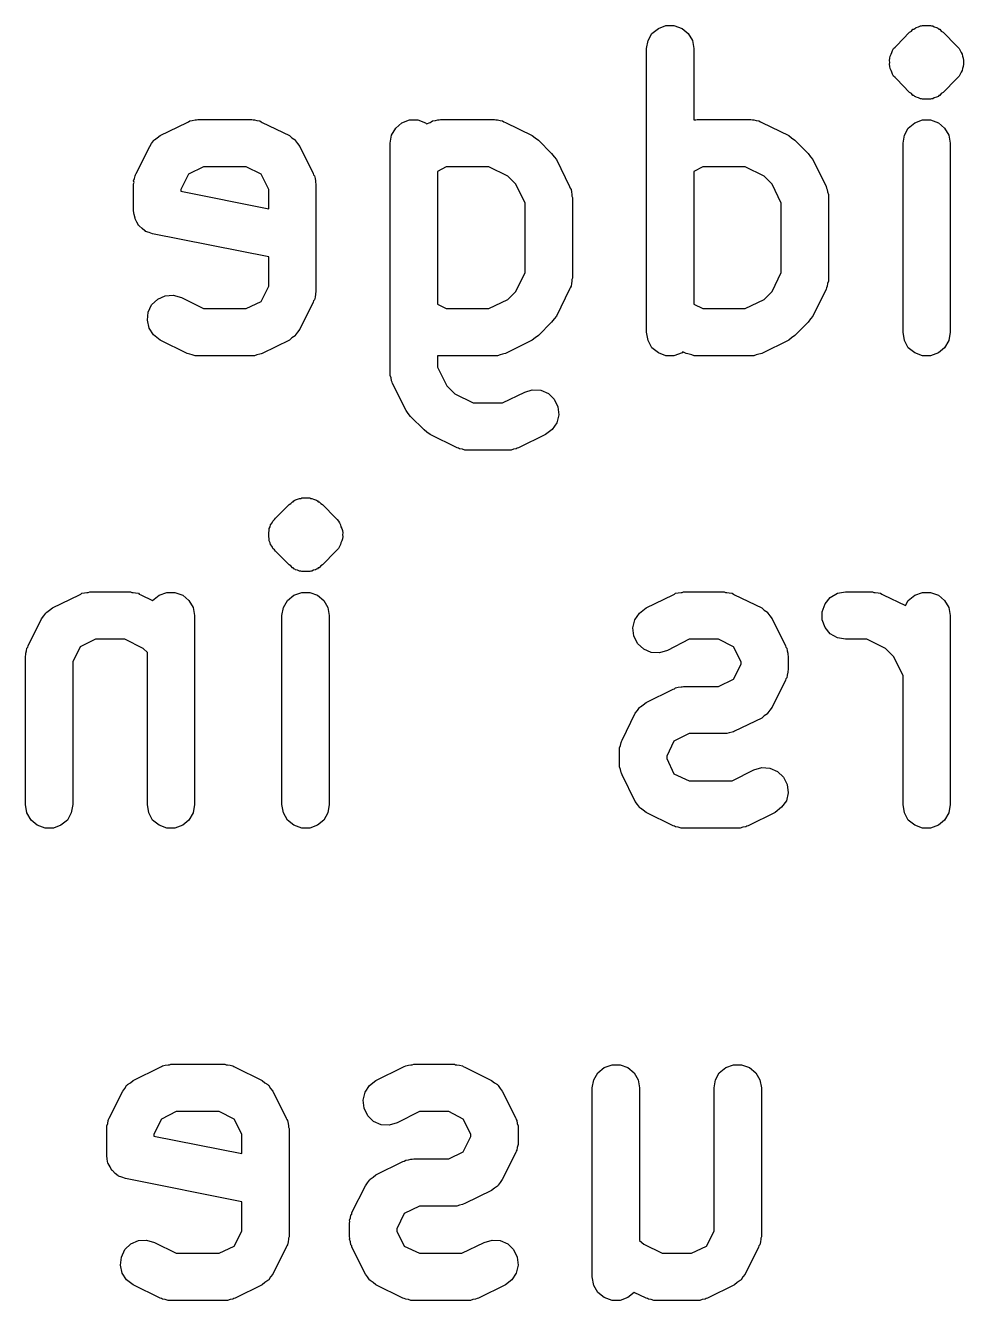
# Model space of a CAD drawing. Extents: x 105.7 to 188.1, y -135.5 to -88.6.
# Drawn here: x 177.711 to 179.697, y -116.891 to -114.192 of the extents above; entities that cross this region are included whole.
import ezdxf

# ---------------------------------------------------------------- set-up
doc = ezdxf.new("R2010")
doc.units = 0
doc.header["$MEASUREMENT"] = 0
doc.layers.add('BLACK', color=7, linetype='CONTINUOUS')

msp = doc.modelspace()

# ---------------------------------------------------------------- linework, layer by layer
at = {"layer": 'BLACK', "linetype": 'CONTINUOUS'}
for p, q in [((179.051, -114.198), (179.067, -114.192)), ((179.067, -114.192), (179.084, -114.192)), ((179.084, -114.192), (179.101, -114.198)), ((179.602, -114.195), (179.606, -114.193)), ((179.606, -114.193), (179.608, -114.193)), ((179.608, -114.193), (179.61, -114.192)), ((179.61, -114.192), (179.612, -114.192)), ((179.612, -114.192), (179.614, -114.192)), ((179.614, -114.192), (179.619, -114.192)), ((179.619, -114.192), (179.623, -114.192)), ((179.623, -114.192), (179.625, -114.192)), ((179.625, -114.192), (179.627, -114.192)), ((179.627, -114.192), (179.629, -114.193)), ((179.629, -114.193), (179.632, -114.193)), ((179.632, -114.193), (179.635, -114.195)), ((179.029, -114.224), (179.037, -114.209)), ((179.037, -114.209), (179.051, -114.198)), ((179.101, -114.198), (179.114, -114.209)), ((179.114, -114.209), (179.123, -114.224)), ((179.555, -114.235), (179.583, -114.206)), ((179.583, -114.206), (179.587, -114.204)), ((179.587, -114.204), (179.59, -114.2)), ((179.59, -114.2), (179.592, -114.2)), ((179.592, -114.2), (179.594, -114.198)), ((179.594, -114.198), (179.596, -114.197)), ((179.596, -114.197), (179.597, -114.196)), ((179.597, -114.196), (179.602, -114.195)), ((179.635, -114.195), (179.64, -114.196)), ((179.64, -114.196), (179.642, -114.197)), ((179.642, -114.197), (179.644, -114.198)), ((179.644, -114.198), (179.645, -114.2)), ((179.645, -114.2), (179.647, -114.2)), ((179.647, -114.2), (179.65, -114.204)), ((179.65, -114.204), (179.654, -114.206)), ((179.654, -114.206), (179.682, -114.235)), ((179.026, -114.241), (179.029, -114.224)), ((179.026, -114.841), (179.026, -114.241)), ((179.123, -114.224), (179.126, -114.241)), ((179.126, -114.241), (179.126, -114.392)), ((179.545, -114.249), (179.547, -114.245)), ((179.547, -114.245), (179.549, -114.241)), ((179.549, -114.241), (179.552, -114.238)), ((179.552, -114.238), (179.555, -114.235)), ((179.682, -114.235), (179.685, -114.238)), ((179.685, -114.238), (179.688, -114.241)), ((179.688, -114.241), (179.69, -114.245)), ((179.69, -114.245), (179.692, -114.249)), ((179.54, -114.266), (179.541, -114.261)), ((179.541, -114.27), (179.54, -114.266)), ((179.54, -114.274), (179.541, -114.27)), ((179.541, -114.279), (179.54, -114.274)), ((179.541, -114.261), (179.542, -114.257)), ((179.542, -114.257), (179.544, -114.253)), ((179.544, -114.253), (179.545, -114.249)), ((179.692, -114.249), (179.694, -114.253)), ((179.694, -114.253), (179.695, -114.257)), ((179.695, -114.257), (179.696, -114.261)), ((179.696, -114.261), (179.697, -114.266)), ((179.697, -114.274), (179.696, -114.279)), ((179.697, -114.266), (179.697, -114.27)), ((179.697, -114.27), (179.697, -114.274)), ((179.542, -114.283), (179.541, -114.279)), ((179.544, -114.287), (179.542, -114.283)), ((179.545, -114.291), (179.544, -114.287)), ((179.547, -114.295), (179.545, -114.291)), ((179.549, -114.299), (179.547, -114.295)), ((179.552, -114.302), (179.549, -114.299)), ((179.555, -114.305), (179.552, -114.302)), ((179.685, -114.302), (179.682, -114.305)), ((179.688, -114.299), (179.685, -114.302)), ((179.69, -114.295), (179.688, -114.299)), ((179.692, -114.291), (179.69, -114.295)), ((179.694, -114.287), (179.692, -114.291)), ((179.695, -114.283), (179.694, -114.287)), ((179.696, -114.279), (179.695, -114.283)), ((179.583, -114.334), (179.555, -114.305)), ((179.682, -114.305), (179.654, -114.334)), ((179.587, -114.336), (179.583, -114.334)), ((179.59, -114.34), (179.587, -114.336)), ((179.592, -114.34), (179.59, -114.34)), ((179.594, -114.342), (179.592, -114.34)), ((179.596, -114.343), (179.594, -114.342)), ((179.597, -114.344), (179.596, -114.343)), ((179.602, -114.345), (179.597, -114.344)), ((179.606, -114.347), (179.602, -114.345)), ((179.608, -114.347), (179.606, -114.347)), ((179.61, -114.348), (179.608, -114.347)), ((179.612, -114.348), (179.61, -114.348)), ((179.614, -114.348), (179.612, -114.348)), ((179.619, -114.348), (179.614, -114.348)), ((179.623, -114.348), (179.619, -114.348)), ((179.625, -114.348), (179.623, -114.348)), ((179.627, -114.348), (179.625, -114.348)), ((179.629, -114.347), (179.627, -114.348)), ((179.632, -114.347), (179.629, -114.347)), ((179.635, -114.345), (179.632, -114.347)), ((179.64, -114.344), (179.635, -114.345)), ((179.642, -114.343), (179.64, -114.344)), ((179.644, -114.342), (179.642, -114.343)), ((179.645, -114.34), (179.644, -114.342)), ((179.647, -114.34), (179.645, -114.34)), ((179.65, -114.336), (179.647, -114.34)), ((179.654, -114.334), (179.65, -114.336)), ((177.996, -114.425), (178.053, -114.397)), ((178.053, -114.397), (178.056, -114.396)), ((178.056, -114.396), (178.059, -114.394)), ((178.059, -114.394), (178.064, -114.393)), ((178.064, -114.393), (178.07, -114.392)), ((178.07, -114.392), (178.073, -114.392)), ((178.073, -114.392), (178.076, -114.391)), ((178.076, -114.391), (178.19, -114.391)), ((178.19, -114.391), (178.193, -114.392)), ((178.193, -114.392), (178.196, -114.392)), ((178.196, -114.392), (178.201, -114.393)), ((178.201, -114.393), (178.207, -114.394)), ((178.207, -114.394), (178.21, -114.396)), ((178.21, -114.396), (178.212, -114.397)), ((178.212, -114.397), (178.27, -114.425)), ((178.486, -114.424), (178.495, -114.409)), ((178.495, -114.409), (178.508, -114.398)), ((178.508, -114.398), (178.524, -114.392)), ((178.524, -114.392), (178.542, -114.392)), ((178.542, -114.392), (178.558, -114.398)), ((178.558, -114.398), (178.56, -114.4)), ((178.56, -114.4), (178.568, -114.397)), ((178.568, -114.397), (178.57, -114.396)), ((178.57, -114.396), (178.573, -114.394)), ((178.573, -114.394), (178.579, -114.393)), ((178.579, -114.393), (178.584, -114.392)), ((178.584, -114.392), (178.587, -114.392)), ((178.587, -114.392), (178.59, -114.391)), ((178.59, -114.391), (178.704, -114.391)), ((178.704, -114.391), (178.707, -114.392)), ((178.707, -114.392), (178.71, -114.392)), ((178.71, -114.392), (178.716, -114.393)), ((178.716, -114.393), (178.721, -114.394)), ((178.721, -114.394), (178.724, -114.396)), ((178.724, -114.396), (178.727, -114.397)), ((178.727, -114.397), (178.784, -114.425)), ((179.126, -114.392), (179.127, -114.392)), ((179.127, -114.392), (179.13, -114.392)), ((179.13, -114.392), (179.133, -114.391)), ((179.133, -114.391), (179.247, -114.391)), ((179.247, -114.391), (179.25, -114.392)), ((179.25, -114.392), (179.253, -114.392)), ((179.253, -114.392), (179.258, -114.393)), ((179.258, -114.393), (179.264, -114.394)), ((179.264, -114.394), (179.267, -114.396)), ((179.267, -114.396), (179.27, -114.397)), ((179.27, -114.397), (179.327, -114.425)), ((179.572, -114.424), (179.58, -114.409)), ((179.58, -114.409), (179.594, -114.398)), ((179.594, -114.398), (179.61, -114.392)), ((179.61, -114.392), (179.627, -114.392)), ((179.627, -114.392), (179.644, -114.398)), ((179.644, -114.398), (179.657, -114.409)), ((179.657, -114.409), (179.666, -114.424)), ((177.978, -114.442), (177.982, -114.436)), ((177.982, -114.436), (177.983, -114.435)), ((177.983, -114.435), (177.984, -114.434)), ((177.984, -114.434), (177.99, -114.43)), ((177.99, -114.43), (177.996, -114.425)), ((178.27, -114.425), (178.275, -114.43)), ((178.275, -114.43), (178.282, -114.434)), ((178.282, -114.434), (178.282, -114.435)), ((178.282, -114.435), (178.283, -114.436)), ((178.283, -114.436), (178.287, -114.442)), ((178.483, -114.441), (178.486, -114.424)), ((178.784, -114.425), (178.79, -114.43)), ((178.79, -114.43), (178.797, -114.435)), ((178.797, -114.435), (178.825, -114.463)), ((179.327, -114.425), (179.333, -114.43)), ((179.333, -114.43), (179.34, -114.435)), ((179.34, -114.435), (179.368, -114.463)), ((179.569, -114.441), (179.572, -114.424)), ((179.666, -114.424), (179.669, -114.441)), ((177.945, -114.505), (177.974, -114.448)), ((177.974, -114.448), (177.978, -114.442)), ((178.287, -114.442), (178.292, -114.448)), ((178.292, -114.448), (178.32, -114.505)), ((178.483, -114.927), (178.483, -114.441)), ((178.825, -114.463), (178.83, -114.47)), ((179.368, -114.463), (179.373, -114.47)), ((179.569, -114.841), (179.569, -114.441)), ((179.669, -114.441), (179.669, -114.841)), ((178.088, -114.491), (178.056, -114.507)), ((178.178, -114.491), (178.088, -114.491)), ((178.21, -114.507), (178.178, -114.491)), ((178.602, -114.491), (178.583, -114.501)), ((178.692, -114.491), (178.602, -114.491)), ((178.732, -114.511), (178.692, -114.491)), ((178.83, -114.47), (178.835, -114.476)), ((178.835, -114.476), (178.863, -114.533)), ((179.145, -114.491), (179.126, -114.501)), ((179.235, -114.491), (179.145, -114.491)), ((179.275, -114.511), (179.235, -114.491)), ((179.373, -114.47), (179.378, -114.476)), ((179.378, -114.476), (179.406, -114.533)), ((177.94, -114.521), (177.942, -114.516)), ((177.942, -114.516), (177.943, -114.51)), ((177.943, -114.51), (177.944, -114.508)), ((177.944, -114.508), (177.945, -114.505)), ((178.056, -114.507), (178.04, -114.539)), ((178.226, -114.539), (178.21, -114.507)), ((178.32, -114.505), (178.321, -114.508)), ((178.321, -114.508), (178.323, -114.51)), ((178.323, -114.51), (178.324, -114.516)), ((178.324, -114.516), (178.325, -114.521)), ((178.583, -114.501), (178.583, -114.782)), ((178.749, -114.528), (178.732, -114.511)), ((179.126, -114.501), (179.126, -114.782)), ((179.292, -114.528), (179.275, -114.511)), ((177.941, -114.524), (177.94, -114.521)), ((177.94, -114.527), (177.941, -114.524)), ((177.94, -114.584), (177.94, -114.527)), ((178.04, -114.539), (178.04, -114.543)), ((178.04, -114.543), (178.226, -114.58)), ((178.226, -114.58), (178.226, -114.539)), ((178.325, -114.521), (178.325, -114.524)), ((178.325, -114.524), (178.326, -114.527)), ((178.326, -114.527), (178.326, -114.756)), ((178.769, -114.568), (178.749, -114.528)), ((178.863, -114.533), (178.864, -114.536)), ((178.864, -114.536), (178.866, -114.539)), ((178.866, -114.539), (178.867, -114.544)), ((178.867, -114.544), (178.868, -114.55)), ((179.311, -114.568), (179.292, -114.528)), ((179.406, -114.533), (179.407, -114.536)), ((179.407, -114.536), (179.408, -114.539)), ((179.408, -114.539), (179.409, -114.544)), ((179.409, -114.544), (179.411, -114.55)), ((178.769, -114.715), (178.769, -114.568)), ((178.868, -114.55), (178.868, -114.553)), ((178.868, -114.553), (178.869, -114.556)), ((178.869, -114.556), (178.869, -114.727)), ((179.311, -114.715), (179.311, -114.568)), ((179.411, -114.55), (179.411, -114.553)), ((179.411, -114.553), (179.411, -114.556)), ((179.411, -114.556), (179.411, -114.727)), ((177.941, -114.592), (177.94, -114.584)), ((177.943, -114.6), (177.941, -114.592)), ((177.943, -114.601), (177.943, -114.6)), ((177.947, -114.608), (177.943, -114.601)), ((177.943, -114.601), (177.943, -114.601)), ((177.951, -114.616), (177.947, -114.608)), ((177.952, -114.616), (177.951, -114.616)), ((177.951, -114.616), (177.951, -114.616)), ((177.958, -114.622), (177.952, -114.616)), ((177.964, -114.627), (177.958, -114.622)), ((177.965, -114.627), (177.964, -114.627)), ((177.965, -114.628), (177.965, -114.627)), ((177.973, -114.63), (177.965, -114.628)), ((177.98, -114.633), (177.973, -114.63)), ((178.226, -114.682), (177.98, -114.633)), ((178.226, -114.744), (178.226, -114.682)), ((178.749, -114.755), (178.769, -114.715)), ((178.868, -114.733), (178.867, -114.738)), ((178.869, -114.727), (178.868, -114.73)), ((178.868, -114.73), (178.868, -114.733)), ((179.292, -114.755), (179.311, -114.715)), ((179.411, -114.733), (179.409, -114.738)), ((179.411, -114.727), (179.411, -114.73)), ((179.411, -114.73), (179.411, -114.733)), ((178.21, -114.776), (178.226, -114.744)), ((178.325, -114.761), (178.324, -114.767)), ((178.326, -114.756), (178.325, -114.759)), ((178.325, -114.759), (178.325, -114.761)), ((178.732, -114.772), (178.749, -114.755)), ((178.863, -114.75), (178.835, -114.807)), ((178.864, -114.747), (178.863, -114.75)), ((178.866, -114.744), (178.864, -114.747)), ((178.867, -114.738), (178.866, -114.744)), ((179.275, -114.772), (179.292, -114.755)), ((179.406, -114.75), (179.378, -114.807)), ((179.407, -114.747), (179.406, -114.75)), ((179.408, -114.744), (179.407, -114.747)), ((179.409, -114.738), (179.408, -114.744)), ((177.971, -114.799), (177.978, -114.783)), ((177.978, -114.783), (177.991, -114.771)), ((177.991, -114.771), (178.007, -114.764)), ((178.007, -114.764), (178.024, -114.763)), ((178.024, -114.763), (178.041, -114.768)), ((178.041, -114.768), (178.088, -114.791)), ((178.178, -114.791), (178.21, -114.776)), ((178.32, -114.778), (178.292, -114.835)), ((178.321, -114.775), (178.32, -114.778)), ((178.323, -114.773), (178.321, -114.775)), ((178.324, -114.767), (178.323, -114.773)), ((178.583, -114.782), (178.602, -114.791)), ((178.692, -114.791), (178.732, -114.772)), ((179.126, -114.782), (179.145, -114.791)), ((179.235, -114.791), (179.275, -114.772)), ((177.969, -114.816), (177.971, -114.799)), ((178.088, -114.791), (178.178, -114.791)), ((178.602, -114.791), (178.692, -114.791)), ((178.83, -114.813), (178.825, -114.82)), ((178.835, -114.807), (178.83, -114.813)), ((179.145, -114.791), (179.235, -114.791)), ((179.373, -114.813), (179.368, -114.82)), ((179.378, -114.807), (179.373, -114.813)), ((177.973, -114.833), (177.969, -114.816)), ((177.982, -114.847), (177.973, -114.833)), ((178.287, -114.841), (178.283, -114.847)), ((178.292, -114.835), (178.287, -114.841)), ((178.825, -114.82), (178.797, -114.848)), ((179.029, -114.859), (179.026, -114.841)), ((179.368, -114.82), (179.34, -114.848)), ((179.572, -114.859), (179.569, -114.841)), ((179.669, -114.841), (179.666, -114.859)), ((177.996, -114.858), (177.982, -114.847)), ((178.053, -114.886), (177.996, -114.858)), ((178.27, -114.858), (178.212, -114.886)), ((178.275, -114.853), (178.27, -114.858)), ((178.282, -114.849), (178.275, -114.853)), ((178.283, -114.847), (178.282, -114.848)), ((178.282, -114.848), (178.282, -114.849)), ((178.784, -114.858), (178.727, -114.886)), ((178.79, -114.853), (178.784, -114.858)), ((178.797, -114.848), (178.79, -114.853)), ((179.037, -114.874), (179.029, -114.859)), ((179.327, -114.858), (179.27, -114.886)), ((179.333, -114.853), (179.327, -114.858)), ((179.34, -114.848), (179.333, -114.853)), ((179.58, -114.874), (179.572, -114.859)), ((179.666, -114.859), (179.657, -114.874)), ((178.056, -114.887), (178.053, -114.886)), ((178.059, -114.888), (178.056, -114.887)), ((178.064, -114.889), (178.059, -114.888)), ((178.07, -114.891), (178.064, -114.889)), ((178.073, -114.891), (178.07, -114.891)), ((178.076, -114.891), (178.073, -114.891)), ((178.19, -114.891), (178.076, -114.891)), ((178.193, -114.891), (178.19, -114.891)), ((178.196, -114.891), (178.193, -114.891)), ((178.201, -114.889), (178.196, -114.891)), ((178.207, -114.888), (178.201, -114.889)), ((178.21, -114.887), (178.207, -114.888)), ((178.212, -114.886), (178.21, -114.887)), ((178.584, -114.891), (178.583, -114.891)), ((178.583, -114.891), (178.583, -114.915)), ((178.587, -114.891), (178.584, -114.891)), ((178.59, -114.891), (178.587, -114.891)), ((178.704, -114.891), (178.59, -114.891)), ((178.707, -114.891), (178.704, -114.891)), ((178.71, -114.891), (178.707, -114.891)), ((178.716, -114.889), (178.71, -114.891)), ((178.721, -114.888), (178.716, -114.889)), ((178.724, -114.887), (178.721, -114.888)), ((178.727, -114.886), (178.724, -114.887)), ((179.051, -114.885), (179.037, -114.874)), ((179.067, -114.891), (179.051, -114.885)), ((179.084, -114.891), (179.067, -114.891)), ((179.101, -114.885), (179.084, -114.891)), ((179.103, -114.883), (179.101, -114.885)), ((179.11, -114.886), (179.103, -114.883)), ((179.113, -114.887), (179.11, -114.886)), ((179.116, -114.888), (179.113, -114.887)), ((179.122, -114.889), (179.116, -114.888)), ((179.127, -114.891), (179.122, -114.889)), ((179.13, -114.891), (179.127, -114.891)), ((179.133, -114.891), (179.13, -114.891)), ((179.247, -114.891), (179.133, -114.891)), ((179.25, -114.891), (179.247, -114.891)), ((179.253, -114.891), (179.25, -114.891)), ((179.258, -114.889), (179.253, -114.891)), ((179.264, -114.888), (179.258, -114.889)), ((179.267, -114.887), (179.264, -114.888)), ((179.27, -114.886), (179.267, -114.887)), ((179.594, -114.885), (179.58, -114.874)), ((179.61, -114.891), (179.594, -114.885)), ((179.627, -114.891), (179.61, -114.891)), ((179.644, -114.885), (179.627, -114.891)), ((179.657, -114.874), (179.644, -114.885)), ((178.583, -114.915), (178.603, -114.955)), ((178.483, -114.93), (178.483, -114.927)), ((178.483, -114.933), (178.483, -114.93)), ((178.485, -114.938), (178.483, -114.933)), ((178.486, -114.944), (178.485, -114.938)), ((178.487, -114.947), (178.486, -114.944)), ((178.488, -114.95), (178.487, -114.947)), ((178.517, -115.007), (178.488, -114.95)), ((178.603, -114.955), (178.62, -114.972)), ((178.62, -114.972), (178.659, -114.991)), ((178.721, -114.991), (178.768, -114.968)), ((178.768, -114.968), (178.784, -114.963)), ((178.784, -114.963), (178.802, -114.964)), ((178.802, -114.964), (178.818, -114.971)), ((178.818, -114.971), (178.83, -114.983)), ((178.659, -114.991), (178.721, -114.991)), ((178.83, -114.983), (178.838, -114.999)), ((178.838, -114.999), (178.84, -115.016)), ((178.521, -115.013), (178.517, -115.007)), ((178.526, -115.02), (178.521, -115.013)), ((178.555, -115.048), (178.526, -115.02)), ((178.84, -115.016), (178.836, -115.033)), ((178.561, -115.053), (178.555, -115.048)), ((178.568, -115.058), (178.561, -115.053)), ((178.625, -115.086), (178.568, -115.058)), ((178.812, -115.058), (178.755, -115.086)), ((178.826, -115.047), (178.812, -115.058)), ((178.836, -115.033), (178.826, -115.047)), ((178.628, -115.087), (178.625, -115.086)), ((178.63, -115.088), (178.628, -115.087)), ((178.636, -115.089), (178.63, -115.088)), ((178.641, -115.091), (178.636, -115.089)), ((178.644, -115.091), (178.641, -115.091)), ((178.647, -115.091), (178.644, -115.091)), ((178.733, -115.091), (178.647, -115.091)), ((178.736, -115.091), (178.733, -115.091)), ((178.739, -115.091), (178.736, -115.091)), ((178.744, -115.089), (178.739, -115.091)), ((178.75, -115.088), (178.744, -115.089)), ((178.752, -115.087), (178.75, -115.088)), ((178.755, -115.086), (178.752, -115.087)), ((178.287, -115.195), (178.291, -115.193)), ((178.291, -115.193), (178.294, -115.193)), ((178.294, -115.193), (178.296, -115.192)), ((178.296, -115.192), (178.298, -115.192)), ((178.298, -115.192), (178.3, -115.192)), ((178.3, -115.192), (178.304, -115.192)), ((178.304, -115.192), (178.309, -115.192)), ((178.309, -115.192), (178.311, -115.192)), ((178.311, -115.192), (178.313, -115.192)), ((178.313, -115.192), (178.315, -115.193)), ((178.315, -115.193), (178.317, -115.193)), ((178.317, -115.193), (178.321, -115.195)), ((178.24, -115.235), (178.269, -115.206)), ((178.269, -115.206), (178.273, -115.204)), ((178.273, -115.204), (178.276, -115.2)), ((178.276, -115.2), (178.278, -115.2)), ((178.278, -115.2), (178.279, -115.198)), ((178.279, -115.198), (178.281, -115.197)), ((178.281, -115.197), (178.283, -115.196)), ((178.283, -115.196), (178.287, -115.195)), ((178.321, -115.195), (178.325, -115.196)), ((178.325, -115.196), (178.327, -115.197)), ((178.327, -115.197), (178.329, -115.198)), ((178.329, -115.198), (178.331, -115.2)), ((178.331, -115.2), (178.333, -115.2)), ((178.333, -115.2), (178.336, -115.204)), ((178.336, -115.204), (178.34, -115.206)), ((178.34, -115.206), (178.368, -115.235)), ((178.23, -115.249), (178.233, -115.245)), ((178.233, -115.245), (178.235, -115.241)), ((178.235, -115.241), (178.238, -115.238)), ((178.238, -115.238), (178.24, -115.235)), ((178.368, -115.235), (178.371, -115.238)), ((178.371, -115.238), (178.374, -115.241)), ((178.374, -115.241), (178.376, -115.245)), ((178.376, -115.245), (178.378, -115.249)), ((178.226, -115.266), (178.227, -115.261)), ((178.226, -115.27), (178.226, -115.266)), ((178.226, -115.274), (178.226, -115.27)), ((178.227, -115.279), (178.226, -115.274)), ((178.227, -115.257), (178.229, -115.253)), ((178.227, -115.261), (178.227, -115.257)), ((178.229, -115.253), (178.23, -115.249)), ((178.378, -115.249), (178.379, -115.253)), ((178.379, -115.253), (178.381, -115.257)), ((178.381, -115.257), (178.382, -115.261)), ((178.382, -115.261), (178.383, -115.266)), ((178.383, -115.266), (178.382, -115.27)), ((178.382, -115.27), (178.383, -115.274)), ((178.383, -115.274), (178.382, -115.279)), ((178.227, -115.283), (178.227, -115.279)), ((178.229, -115.287), (178.227, -115.283)), ((178.23, -115.291), (178.229, -115.287)), ((178.233, -115.295), (178.23, -115.291)), ((178.235, -115.299), (178.233, -115.295)), ((178.238, -115.302), (178.235, -115.299)), ((178.374, -115.299), (178.371, -115.302)), ((178.376, -115.295), (178.374, -115.299)), ((178.378, -115.291), (178.376, -115.295)), ((178.379, -115.287), (178.378, -115.291)), ((178.381, -115.283), (178.379, -115.287)), ((178.382, -115.279), (178.381, -115.283)), ((178.24, -115.305), (178.238, -115.302)), ((178.269, -115.334), (178.24, -115.305)), ((178.368, -115.305), (178.34, -115.334)), ((178.371, -115.302), (178.368, -115.305)), ((178.273, -115.336), (178.269, -115.334)), ((178.276, -115.34), (178.273, -115.336)), ((178.278, -115.34), (178.276, -115.34)), ((178.279, -115.342), (178.278, -115.34)), ((178.281, -115.343), (178.279, -115.342)), ((178.283, -115.344), (178.281, -115.343)), ((178.287, -115.345), (178.283, -115.344)), ((178.291, -115.347), (178.287, -115.345)), ((178.294, -115.347), (178.291, -115.347)), ((178.296, -115.348), (178.294, -115.347)), ((178.298, -115.348), (178.296, -115.348)), ((178.3, -115.348), (178.298, -115.348)), ((178.304, -115.348), (178.3, -115.348)), ((178.309, -115.348), (178.304, -115.348)), ((178.311, -115.348), (178.309, -115.348)), ((178.313, -115.348), (178.311, -115.348)), ((178.315, -115.347), (178.313, -115.348)), ((178.317, -115.347), (178.315, -115.347)), ((178.321, -115.345), (178.317, -115.347)), ((178.325, -115.344), (178.321, -115.345)), ((178.327, -115.343), (178.325, -115.344)), ((178.329, -115.342), (178.327, -115.343)), ((178.331, -115.34), (178.329, -115.342)), ((178.333, -115.34), (178.331, -115.34)), ((178.336, -115.336), (178.333, -115.34)), ((178.34, -115.334), (178.336, -115.336)), ((177.768, -115.425), (177.825, -115.397)), ((177.825, -115.397), (177.828, -115.396)), ((177.828, -115.396), (177.83, -115.394)), ((177.83, -115.394), (177.836, -115.393)), ((177.836, -115.393), (177.841, -115.392)), ((177.841, -115.392), (177.844, -115.392)), ((177.844, -115.392), (177.847, -115.391)), ((177.847, -115.391), (177.933, -115.391)), ((177.933, -115.391), (177.936, -115.392)), ((177.936, -115.392), (177.939, -115.392)), ((177.939, -115.392), (177.944, -115.393)), ((177.944, -115.393), (177.95, -115.394)), ((177.95, -115.394), (177.952, -115.396)), ((177.952, -115.396), (177.955, -115.397)), ((177.955, -115.397), (177.98, -115.409)), ((177.98, -115.409), (177.994, -115.398)), ((177.994, -115.398), (178.01, -115.392)), ((178.01, -115.392), (178.027, -115.392)), ((178.027, -115.392), (178.044, -115.398)), ((178.044, -115.398), (178.057, -115.409)), ((178.057, -115.409), (178.066, -115.424)), ((178.257, -115.424), (178.266, -115.409)), ((178.266, -115.409), (178.279, -115.398)), ((178.279, -115.398), (178.296, -115.392)), ((178.296, -115.392), (178.313, -115.392)), ((178.313, -115.392), (178.329, -115.398)), ((178.329, -115.398), (178.343, -115.409)), ((178.343, -115.409), (178.351, -115.424)), ((179.025, -115.425), (179.082, -115.397)), ((179.082, -115.397), (179.085, -115.396)), ((179.085, -115.396), (179.087, -115.394)), ((179.087, -115.394), (179.093, -115.393)), ((179.093, -115.393), (179.099, -115.392)), ((179.099, -115.392), (179.101, -115.392)), ((179.101, -115.392), (179.104, -115.391)), ((179.104, -115.391), (179.19, -115.391)), ((179.19, -115.391), (179.193, -115.392)), ((179.193, -115.392), (179.196, -115.392)), ((179.196, -115.392), (179.201, -115.393)), ((179.201, -115.393), (179.207, -115.394)), ((179.207, -115.394), (179.21, -115.396)), ((179.21, -115.396), (179.212, -115.397)), ((179.212, -115.397), (179.27, -115.425)), ((179.404, -115.416), (179.415, -115.403)), ((179.415, -115.403), (179.43, -115.394)), ((179.43, -115.394), (179.447, -115.391)), ((179.447, -115.391), (179.504, -115.391)), ((179.504, -115.391), (179.507, -115.392)), ((179.507, -115.392), (179.51, -115.392)), ((179.51, -115.392), (179.516, -115.393)), ((179.516, -115.393), (179.521, -115.394)), ((179.521, -115.394), (179.524, -115.396)), ((179.524, -115.396), (179.527, -115.397)), ((179.527, -115.397), (179.574, -115.42)), ((179.574, -115.42), (179.58, -115.409)), ((179.58, -115.409), (179.594, -115.398)), ((179.594, -115.398), (179.61, -115.392)), ((179.61, -115.392), (179.627, -115.392)), ((179.627, -115.392), (179.644, -115.398)), ((179.644, -115.398), (179.657, -115.409)), ((179.657, -115.409), (179.666, -115.424)), ((177.75, -115.442), (177.754, -115.436)), ((177.754, -115.436), (177.755, -115.435)), ((177.755, -115.435), (177.756, -115.434)), ((177.756, -115.434), (177.762, -115.43)), ((177.762, -115.43), (177.768, -115.425)), ((178.066, -115.424), (178.069, -115.441)), ((178.254, -115.441), (178.257, -115.424)), ((178.351, -115.424), (178.354, -115.441)), ((179.001, -115.45), (179.011, -115.436)), ((179.011, -115.436), (179.025, -115.425)), ((179.27, -115.425), (179.275, -115.43)), ((179.275, -115.43), (179.282, -115.434)), ((179.282, -115.434), (179.282, -115.435)), ((179.282, -115.435), (179.283, -115.436)), ((179.283, -115.436), (179.287, -115.442)), ((179.398, -115.433), (179.404, -115.416)), ((179.398, -115.45), (179.398, -115.433)), ((179.666, -115.424), (179.669, -115.441)), ((177.717, -115.505), (177.745, -115.448)), ((177.745, -115.448), (177.75, -115.442)), ((178.069, -115.441), (178.069, -115.841)), ((178.254, -115.841), (178.254, -115.441)), ((178.354, -115.441), (178.354, -115.841)), ((178.997, -115.467), (179.001, -115.45)), ((179.287, -115.442), (179.292, -115.448)), ((179.292, -115.448), (179.32, -115.505)), ((179.404, -115.466), (179.398, -115.45)), ((179.669, -115.441), (179.669, -115.841)), ((178.999, -115.484), (178.997, -115.467)), ((179.007, -115.5), (178.999, -115.484)), ((179.415, -115.48), (179.404, -115.466)), ((179.43, -115.488), (179.415, -115.48)), ((179.447, -115.491), (179.43, -115.488)), ((177.712, -115.521), (177.713, -115.516)), ((177.713, -115.516), (177.714, -115.51)), ((177.714, -115.51), (177.716, -115.508)), ((177.716, -115.508), (177.717, -115.505)), ((177.827, -115.507), (177.811, -115.539)), ((177.859, -115.491), (177.827, -115.507)), ((177.921, -115.491), (177.859, -115.491)), ((177.96, -115.511), (177.921, -115.491)), ((177.969, -115.519), (177.96, -115.511)), ((179.02, -115.512), (179.007, -115.5)), ((179.036, -115.519), (179.02, -115.512)), ((179.07, -115.515), (179.053, -115.52)), ((179.116, -115.491), (179.07, -115.515)), ((179.178, -115.491), (179.116, -115.491)), ((179.21, -115.507), (179.178, -115.491)), ((179.226, -115.539), (179.21, -115.507)), ((179.32, -115.505), (179.321, -115.508)), ((179.321, -115.508), (179.323, -115.51)), ((179.323, -115.51), (179.324, -115.516)), ((179.324, -115.516), (179.325, -115.521)), ((179.492, -115.491), (179.447, -115.491)), ((179.532, -115.511), (179.492, -115.491)), ((179.549, -115.528), (179.532, -115.511)), ((177.711, -115.527), (177.712, -115.524)), ((177.711, -115.841), (177.711, -115.527)), ((177.712, -115.524), (177.712, -115.521)), ((177.811, -115.539), (177.811, -115.841)), ((177.969, -115.841), (177.969, -115.519)), ((179.053, -115.52), (179.036, -115.519)), ((179.21, -115.576), (179.226, -115.544)), ((179.226, -115.544), (179.226, -115.539)), ((179.325, -115.521), (179.325, -115.524)), ((179.325, -115.524), (179.326, -115.527)), ((179.326, -115.527), (179.326, -115.556)), ((179.569, -115.568), (179.549, -115.528)), ((179.324, -115.567), (179.323, -115.573)), ((179.325, -115.561), (179.324, -115.567)), ((179.326, -115.556), (179.325, -115.559)), ((179.325, -115.559), (179.325, -115.561)), ((179.569, -115.841), (179.569, -115.568)), ((179.025, -115.625), (179.082, -115.597)), ((179.082, -115.597), (179.085, -115.596)), ((179.085, -115.596), (179.087, -115.594)), ((179.087, -115.594), (179.093, -115.593)), ((179.093, -115.593), (179.099, -115.592)), ((179.099, -115.592), (179.101, -115.592)), ((179.101, -115.592), (179.104, -115.591)), ((179.104, -115.591), (179.178, -115.591)), ((179.178, -115.591), (179.21, -115.576)), ((179.32, -115.578), (179.292, -115.635)), ((179.321, -115.575), (179.32, -115.578)), ((179.323, -115.573), (179.321, -115.575)), ((179.019, -115.63), (179.025, -115.625)), ((178.974, -115.705), (179.002, -115.648)), ((179.002, -115.648), (179.007, -115.642)), ((179.007, -115.642), (179.011, -115.636)), ((179.011, -115.636), (179.012, -115.635)), ((179.012, -115.635), (179.013, -115.634)), ((179.013, -115.634), (179.019, -115.63)), ((179.282, -115.649), (179.275, -115.653)), ((179.283, -115.647), (179.282, -115.648)), ((179.282, -115.648), (179.282, -115.649)), ((179.287, -115.641), (179.283, -115.647)), ((179.292, -115.635), (179.287, -115.641)), ((179.27, -115.658), (179.212, -115.686)), ((179.275, -115.653), (179.27, -115.658)), ((178.973, -115.708), (178.974, -115.705)), ((179.116, -115.691), (179.084, -115.707)), ((179.19, -115.691), (179.116, -115.691)), ((179.193, -115.691), (179.19, -115.691)), ((179.196, -115.691), (179.193, -115.691)), ((179.201, -115.689), (179.196, -115.691)), ((179.207, -115.688), (179.201, -115.689)), ((179.21, -115.687), (179.207, -115.688)), ((179.212, -115.686), (179.21, -115.687)), ((178.969, -115.721), (178.971, -115.716)), ((178.969, -115.724), (178.969, -115.721)), ((178.969, -115.727), (178.969, -115.724)), ((178.969, -115.756), (178.969, -115.727)), ((178.971, -115.716), (178.972, -115.71)), ((178.972, -115.71), (178.973, -115.708)), ((179.084, -115.707), (179.069, -115.739)), ((178.969, -115.759), (178.969, -115.756)), ((178.969, -115.761), (178.969, -115.759)), ((179.069, -115.739), (179.069, -115.744)), ((179.069, -115.744), (179.084, -115.776)), ((178.971, -115.767), (178.969, -115.761)), ((178.972, -115.773), (178.971, -115.767)), ((178.973, -115.775), (178.972, -115.773)), ((178.974, -115.778), (178.973, -115.775)), ((179.002, -115.835), (178.974, -115.778)), ((179.084, -115.776), (179.116, -115.791)), ((179.207, -115.791), (179.253, -115.768)), ((179.253, -115.768), (179.27, -115.763)), ((179.27, -115.763), (179.287, -115.764)), ((179.287, -115.764), (179.303, -115.771)), ((179.303, -115.771), (179.316, -115.783)), ((179.316, -115.783), (179.324, -115.799)), ((179.116, -115.791), (179.207, -115.791)), ((179.324, -115.799), (179.326, -115.816)), ((177.714, -115.859), (177.711, -115.841)), ((177.811, -115.841), (177.808, -115.859)), ((177.972, -115.859), (177.969, -115.841)), ((178.069, -115.841), (178.066, -115.859)), ((178.257, -115.859), (178.254, -115.841)), ((178.354, -115.841), (178.351, -115.859)), ((179.007, -115.841), (179.002, -115.835)), ((179.011, -115.847), (179.007, -115.841)), ((179.322, -115.833), (179.312, -115.847)), ((179.326, -115.816), (179.322, -115.833)), ((179.572, -115.859), (179.569, -115.841)), ((179.669, -115.841), (179.666, -115.859)), ((177.723, -115.874), (177.714, -115.859)), ((177.808, -115.859), (177.8, -115.874)), ((177.98, -115.874), (177.972, -115.859)), ((178.066, -115.859), (178.057, -115.874)), ((178.266, -115.874), (178.257, -115.859)), ((178.351, -115.859), (178.343, -115.874)), ((179.012, -115.848), (179.011, -115.847)), ((179.013, -115.849), (179.012, -115.848)), ((179.019, -115.853), (179.013, -115.849)), ((179.025, -115.858), (179.019, -115.853)), ((179.082, -115.886), (179.025, -115.858)), ((179.298, -115.858), (179.241, -115.886)), ((179.312, -115.847), (179.298, -115.858)), ((179.58, -115.874), (179.572, -115.859)), ((179.666, -115.859), (179.657, -115.874)), ((177.736, -115.885), (177.723, -115.874)), ((177.753, -115.891), (177.736, -115.885)), ((177.77, -115.891), (177.753, -115.891)), ((177.786, -115.885), (177.77, -115.891)), ((177.8, -115.874), (177.786, -115.885)), ((177.994, -115.885), (177.98, -115.874)), ((178.01, -115.891), (177.994, -115.885)), ((178.027, -115.891), (178.01, -115.891)), ((178.044, -115.885), (178.027, -115.891)), ((178.057, -115.874), (178.044, -115.885)), ((178.279, -115.885), (178.266, -115.874)), ((178.296, -115.891), (178.279, -115.885)), ((178.313, -115.891), (178.296, -115.891)), ((178.329, -115.885), (178.313, -115.891)), ((178.343, -115.874), (178.329, -115.885)), ((179.085, -115.887), (179.082, -115.886)), ((179.087, -115.888), (179.085, -115.887)), ((179.093, -115.889), (179.087, -115.888)), ((179.099, -115.891), (179.093, -115.889)), ((179.101, -115.891), (179.099, -115.891)), ((179.104, -115.891), (179.101, -115.891)), ((179.219, -115.891), (179.104, -115.891)), ((179.221, -115.891), (179.219, -115.891)), ((179.224, -115.891), (179.221, -115.891)), ((179.23, -115.889), (179.224, -115.891)), ((179.236, -115.888), (179.23, -115.889)), ((179.238, -115.887), (179.236, -115.888)), ((179.241, -115.886), (179.238, -115.887)), ((179.594, -115.885), (179.58, -115.874)), ((179.61, -115.891), (179.594, -115.885)), ((179.627, -115.891), (179.61, -115.891)), ((179.644, -115.885), (179.627, -115.891)), ((179.657, -115.874), (179.644, -115.885)), ((177.939, -116.425), (177.996, -116.397)), ((177.996, -116.397), (177.999, -116.396)), ((177.999, -116.396), (178.001, -116.394)), ((178.001, -116.394), (178.007, -116.393)), ((178.007, -116.393), (178.013, -116.392)), ((178.013, -116.392), (178.016, -116.392)), ((178.016, -116.392), (178.019, -116.391)), ((178.019, -116.391), (178.133, -116.391)), ((178.133, -116.391), (178.136, -116.392)), ((178.136, -116.392), (178.139, -116.392)), ((178.139, -116.392), (178.144, -116.393)), ((178.144, -116.393), (178.15, -116.394)), ((178.15, -116.394), (178.152, -116.396)), ((178.152, -116.396), (178.155, -116.397)), ((178.155, -116.397), (178.212, -116.425)), ((178.453, -116.425), (178.51, -116.397)), ((178.51, -116.397), (178.513, -116.396)), ((178.513, -116.396), (178.516, -116.394)), ((178.516, -116.394), (178.522, -116.393)), ((178.522, -116.393), (178.527, -116.392)), ((178.527, -116.392), (178.53, -116.392)), ((178.53, -116.392), (178.533, -116.391)), ((178.533, -116.391), (178.619, -116.391)), ((178.619, -116.391), (178.621, -116.392)), ((178.621, -116.392), (178.624, -116.392)), ((178.624, -116.392), (178.63, -116.393)), ((178.63, -116.393), (178.636, -116.394)), ((178.636, -116.394), (178.638, -116.396)), ((178.638, -116.396), (178.641, -116.397)), ((178.641, -116.397), (178.698, -116.425)), ((178.923, -116.409), (178.936, -116.398)), ((178.936, -116.398), (178.953, -116.392)), ((178.953, -116.392), (178.97, -116.392)), ((178.97, -116.392), (178.986, -116.398)), ((178.986, -116.398), (179, -116.409)), ((179.18, -116.409), (179.194, -116.398)), ((179.194, -116.398), (179.21, -116.392)), ((179.21, -116.392), (179.227, -116.392)), ((179.227, -116.392), (179.244, -116.398)), ((179.244, -116.398), (179.257, -116.409)), ((177.926, -116.435), (177.927, -116.434)), ((177.927, -116.434), (177.933, -116.43)), ((177.933, -116.43), (177.939, -116.425)), ((178.212, -116.425), (178.218, -116.43)), ((178.218, -116.43), (178.224, -116.434)), ((178.224, -116.434), (178.225, -116.435)), ((178.439, -116.436), (178.453, -116.425)), ((178.698, -116.425), (178.704, -116.43)), ((178.704, -116.43), (178.71, -116.434)), ((178.71, -116.434), (178.711, -116.435)), ((178.911, -116.441), (178.914, -116.424)), ((178.914, -116.424), (178.923, -116.409)), ((179, -116.409), (179.008, -116.424)), ((179.008, -116.424), (179.011, -116.441)), ((179.169, -116.441), (179.172, -116.424)), ((179.172, -116.424), (179.18, -116.409)), ((179.257, -116.409), (179.266, -116.424)), ((179.266, -116.424), (179.269, -116.441)), ((177.888, -116.505), (177.917, -116.448)), ((177.917, -116.448), (177.921, -116.442)), ((177.921, -116.442), (177.925, -116.436)), ((177.925, -116.436), (177.926, -116.435)), ((178.225, -116.435), (178.226, -116.436)), ((178.226, -116.436), (178.23, -116.442)), ((178.23, -116.442), (178.235, -116.448)), ((178.235, -116.448), (178.263, -116.505)), ((178.426, -116.467), (178.43, -116.45)), ((178.43, -116.45), (178.439, -116.436)), ((178.711, -116.435), (178.712, -116.436)), ((178.712, -116.436), (178.716, -116.442)), ((178.716, -116.442), (178.72, -116.448)), ((178.72, -116.448), (178.749, -116.505)), ((178.911, -116.841), (178.911, -116.441)), ((179.011, -116.441), (179.011, -116.764)), ((179.169, -116.744), (179.169, -116.441)), ((179.269, -116.441), (179.269, -116.756)), ((178.428, -116.484), (178.426, -116.467)), ((178.436, -116.5), (178.428, -116.484)), ((177.885, -116.516), (177.886, -116.51)), ((177.886, -116.51), (177.887, -116.508)), ((177.887, -116.508), (177.888, -116.505)), ((177.999, -116.507), (177.983, -116.539)), ((178.03, -116.491), (177.999, -116.507)), ((178.121, -116.491), (178.03, -116.491)), ((178.153, -116.507), (178.121, -116.491)), ((178.169, -116.539), (178.153, -116.507)), ((178.263, -116.505), (178.264, -116.508)), ((178.264, -116.508), (178.266, -116.51)), ((178.266, -116.51), (178.267, -116.516)), ((178.448, -116.512), (178.436, -116.5)), ((178.464, -116.519), (178.448, -116.512)), ((178.498, -116.515), (178.481, -116.52)), ((178.545, -116.491), (178.498, -116.515)), ((178.607, -116.491), (178.545, -116.491)), ((178.638, -116.507), (178.607, -116.491)), ((178.654, -116.539), (178.638, -116.507)), ((178.749, -116.505), (178.75, -116.508)), ((178.75, -116.508), (178.751, -116.51)), ((178.751, -116.51), (178.752, -116.516)), ((177.883, -116.521), (177.885, -116.516)), ((177.883, -116.524), (177.883, -116.521)), ((177.883, -116.527), (177.883, -116.524)), ((177.883, -116.584), (177.883, -116.527)), ((177.983, -116.539), (177.983, -116.543)), ((178.169, -116.58), (178.169, -116.539)), ((178.267, -116.516), (178.268, -116.521)), ((178.268, -116.521), (178.268, -116.524)), ((178.268, -116.524), (178.269, -116.527)), ((178.269, -116.527), (178.269, -116.756)), ((178.481, -116.52), (178.464, -116.519)), ((178.654, -116.544), (178.654, -116.539)), ((178.752, -116.516), (178.754, -116.521)), ((178.754, -116.521), (178.754, -116.524)), ((178.754, -116.524), (178.754, -116.527)), ((178.754, -116.527), (178.754, -116.556)), ((177.983, -116.543), (178.169, -116.58)), ((178.638, -116.576), (178.654, -116.544)), ((178.752, -116.567), (178.751, -116.573)), ((178.754, -116.561), (178.752, -116.567)), ((178.754, -116.556), (178.754, -116.559)), ((178.754, -116.559), (178.754, -116.561)), ((177.884, -116.592), (177.883, -116.584)), ((177.885, -116.6), (177.884, -116.592)), ((178.51, -116.597), (178.513, -116.596)), ((178.513, -116.596), (178.516, -116.594)), ((178.516, -116.594), (178.522, -116.593)), ((178.522, -116.593), (178.527, -116.592)), ((178.527, -116.592), (178.53, -116.592)), ((178.53, -116.592), (178.533, -116.591)), ((178.533, -116.591), (178.607, -116.591)), ((178.607, -116.591), (178.638, -116.576)), ((178.749, -116.578), (178.72, -116.635)), ((178.75, -116.575), (178.749, -116.578)), ((178.751, -116.573), (178.75, -116.575)), ((177.886, -116.601), (177.885, -116.6)), ((177.89, -116.608), (177.886, -116.601)), ((177.886, -116.601), (177.886, -116.601)), ((177.894, -116.616), (177.89, -116.608)), ((177.895, -116.616), (177.894, -116.616)), ((177.894, -116.616), (177.894, -116.616)), ((177.901, -116.622), (177.895, -116.616)), ((177.907, -116.627), (177.901, -116.622)), ((178.453, -116.625), (178.51, -116.597)), ((177.908, -116.628), (177.907, -116.627)), ((177.907, -116.627), (177.907, -116.627)), ((177.915, -116.63), (177.908, -116.628)), ((177.923, -116.633), (177.915, -116.63)), ((178.169, -116.682), (177.923, -116.633)), ((178.402, -116.705), (178.431, -116.648)), ((178.431, -116.648), (178.435, -116.642)), ((178.435, -116.642), (178.439, -116.636)), ((178.439, -116.636), (178.441, -116.635)), ((178.441, -116.634), (178.447, -116.63)), ((178.441, -116.635), (178.441, -116.634)), ((178.447, -116.63), (178.453, -116.625)), ((178.71, -116.649), (178.704, -116.653)), ((178.711, -116.648), (178.71, -116.649)), ((178.712, -116.647), (178.711, -116.648)), ((178.716, -116.641), (178.712, -116.647)), ((178.72, -116.635), (178.716, -116.641)), ((178.698, -116.658), (178.641, -116.686)), ((178.704, -116.653), (178.698, -116.658)), ((178.169, -116.744), (178.169, -116.682)), ((178.545, -116.691), (178.513, -116.707)), ((178.619, -116.691), (178.545, -116.691)), ((178.621, -116.691), (178.619, -116.691)), ((178.624, -116.691), (178.621, -116.691)), ((178.63, -116.689), (178.624, -116.691)), ((178.636, -116.688), (178.63, -116.689)), ((178.638, -116.687), (178.636, -116.688)), ((178.641, -116.686), (178.638, -116.687)), ((178.397, -116.721), (178.399, -116.716)), ((178.398, -116.724), (178.397, -116.721)), ((178.397, -116.727), (178.398, -116.724)), ((178.397, -116.756), (178.397, -116.727)), ((178.399, -116.716), (178.4, -116.71)), ((178.4, -116.71), (178.402, -116.708)), ((178.402, -116.708), (178.402, -116.705)), ((178.513, -116.707), (178.497, -116.739)), ((178.153, -116.776), (178.169, -116.744)), ((178.269, -116.756), (178.268, -116.759)), ((178.398, -116.759), (178.397, -116.756)), ((178.497, -116.739), (178.497, -116.744)), ((178.497, -116.744), (178.513, -116.776)), ((179.153, -116.776), (179.169, -116.744)), ((179.269, -116.756), (179.268, -116.759)), ((177.914, -116.799), (177.921, -116.783)), ((177.921, -116.783), (177.934, -116.771)), ((177.934, -116.771), (177.95, -116.764)), ((177.95, -116.764), (177.967, -116.763)), ((177.967, -116.763), (177.984, -116.768)), ((177.984, -116.768), (178.03, -116.791)), ((178.121, -116.791), (178.153, -116.776)), ((178.263, -116.778), (178.235, -116.835)), ((178.264, -116.775), (178.263, -116.778)), ((178.266, -116.773), (178.264, -116.775)), ((178.267, -116.767), (178.266, -116.773)), ((178.268, -116.761), (178.267, -116.767)), ((178.268, -116.759), (178.268, -116.761)), ((178.397, -116.761), (178.398, -116.759)), ((178.399, -116.767), (178.397, -116.761)), ((178.4, -116.773), (178.399, -116.767)), ((178.402, -116.775), (178.4, -116.773)), ((178.402, -116.778), (178.402, -116.775)), ((178.431, -116.835), (178.402, -116.778)), ((178.513, -116.776), (178.545, -116.791)), ((178.635, -116.791), (178.682, -116.768)), ((178.682, -116.768), (178.699, -116.763)), ((178.699, -116.763), (178.716, -116.764)), ((178.716, -116.764), (178.732, -116.771)), ((178.732, -116.771), (178.744, -116.783)), ((178.744, -116.783), (178.752, -116.799)), ((179.011, -116.764), (179.02, -116.772)), ((179.02, -116.772), (179.059, -116.791)), ((179.121, -116.791), (179.153, -116.776)), ((179.263, -116.778), (179.235, -116.835)), ((179.264, -116.775), (179.263, -116.778)), ((179.266, -116.773), (179.264, -116.775)), ((179.267, -116.767), (179.266, -116.773)), ((179.268, -116.761), (179.267, -116.767)), ((179.268, -116.759), (179.268, -116.761)), ((177.912, -116.816), (177.914, -116.799)), ((178.03, -116.791), (178.121, -116.791)), ((178.545, -116.791), (178.635, -116.791)), ((178.752, -116.799), (178.754, -116.816)), ((179.059, -116.791), (179.121, -116.791)), ((177.916, -116.833), (177.912, -116.816)), ((177.925, -116.847), (177.916, -116.833)), ((178.235, -116.835), (178.23, -116.841)), ((178.435, -116.841), (178.431, -116.835)), ((178.75, -116.833), (178.741, -116.847)), ((178.754, -116.816), (178.75, -116.833)), ((179.235, -116.835), (179.23, -116.841)), ((177.939, -116.858), (177.925, -116.847)), ((177.996, -116.886), (177.939, -116.858)), ((178.212, -116.858), (178.155, -116.886)), ((178.218, -116.853), (178.212, -116.858)), ((178.224, -116.849), (178.218, -116.853)), ((178.225, -116.848), (178.224, -116.849)), ((178.226, -116.847), (178.225, -116.848)), ((178.23, -116.841), (178.226, -116.847)), ((178.439, -116.847), (178.435, -116.841)), ((178.441, -116.848), (178.439, -116.847)), ((178.441, -116.849), (178.441, -116.848)), ((178.447, -116.853), (178.441, -116.849)), ((178.453, -116.858), (178.447, -116.853)), ((178.51, -116.886), (178.453, -116.858)), ((178.727, -116.858), (178.67, -116.886)), ((178.741, -116.847), (178.727, -116.858)), ((178.914, -116.859), (178.911, -116.841)), ((178.923, -116.874), (178.914, -116.859)), ((179.212, -116.858), (179.155, -116.886)), ((179.218, -116.853), (179.212, -116.858)), ((179.224, -116.849), (179.218, -116.853)), ((179.225, -116.848), (179.224, -116.849)), ((179.226, -116.847), (179.225, -116.848)), ((179.23, -116.841), (179.226, -116.847)), ((177.999, -116.887), (177.996, -116.886)), ((178.001, -116.888), (177.999, -116.887)), ((178.007, -116.889), (178.001, -116.888)), ((178.013, -116.891), (178.007, -116.889)), ((178.016, -116.891), (178.013, -116.891)), ((178.019, -116.891), (178.016, -116.891)), ((178.133, -116.891), (178.019, -116.891)), ((178.136, -116.891), (178.133, -116.891)), ((178.139, -116.891), (178.136, -116.891)), ((178.144, -116.889), (178.139, -116.891)), ((178.15, -116.888), (178.144, -116.889)), ((178.152, -116.887), (178.15, -116.888)), ((178.155, -116.886), (178.152, -116.887)), ((178.513, -116.887), (178.51, -116.886)), ((178.516, -116.888), (178.513, -116.887)), ((178.522, -116.889), (178.516, -116.888)), ((178.527, -116.891), (178.522, -116.889)), ((178.53, -116.891), (178.527, -116.891)), ((178.533, -116.891), (178.53, -116.891)), ((178.647, -116.891), (178.533, -116.891)), ((178.65, -116.891), (178.647, -116.891)), ((178.653, -116.891), (178.65, -116.891)), ((178.658, -116.889), (178.653, -116.891)), ((178.664, -116.888), (178.658, -116.889)), ((178.667, -116.887), (178.664, -116.888)), ((178.67, -116.886), (178.667, -116.887)), ((178.936, -116.885), (178.923, -116.874)), ((178.953, -116.891), (178.936, -116.885)), ((178.97, -116.891), (178.953, -116.891)), ((178.986, -116.885), (178.97, -116.891)), ((179, -116.874), (178.986, -116.885)), ((179.025, -116.886), (179, -116.874)), ((179.028, -116.887), (179.025, -116.886)), ((179.03, -116.888), (179.028, -116.887)), ((179.036, -116.889), (179.03, -116.888)), ((179.041, -116.891), (179.036, -116.889)), ((179.044, -116.891), (179.041, -116.891)), ((179.047, -116.891), (179.044, -116.891)), ((179.133, -116.891), (179.047, -116.891)), ((179.136, -116.891), (179.133, -116.891)), ((179.139, -116.891), (179.136, -116.891)), ((179.144, -116.889), (179.139, -116.891)), ((179.15, -116.888), (179.144, -116.889)), ((179.152, -116.887), (179.15, -116.888)), ((179.155, -116.886), (179.152, -116.887))]:
    msp.add_line(p, q, dxfattribs=at)

doc.saveas('drawing.dxf')
